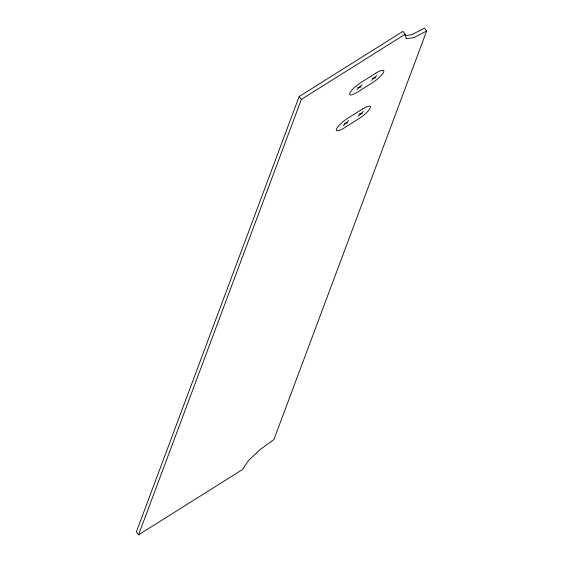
<?xml version="1.0" encoding="UTF-8"?>
<svg xmlns="http://www.w3.org/2000/svg" width="563" height="563" viewBox="0 0 563 563"><rect width="100%" height="100%" fill="white"/><g stroke="black" fill="none" stroke-linecap="round" stroke-linejoin="round"><path stroke-width="0.84" d="M426.655 31.007L414.065 37.538L406.197 38.713L405.156 34.216L402.953 31.359L299.143 96.562L136.345 531.993L138.547 534.85L242.357 469.648L248.424 460.689L259.972 449.668L273.914 439.534L426.655 31.007L424.453 28.15L411.863 34.681L404.783 35.736M138.547 534.85L301.346 99.419L405.156 34.216M356.773 89.735L362.03 84.717M371.51 80.481L376.767 75.463M343.36 125.605L348.617 120.588M358.096 116.351L363.36 111.333M372.347 78.236L375.929 77.701M357.611 87.49L361.193 86.955M358.934 114.106L362.516 113.571M344.197 123.367L347.779 122.833M299.143 96.562L301.346 99.419M375.957 73.113L361.221 82.367A12.09 2.942 -37.6 0 0 349.82 93.24A12.09 2.942 -37.6 0 0 357.582 92.086L372.326 82.824A12.09 2.942 -37.6 0 0 383.72 71.951A12.09 2.942 -37.6 0 0 375.957 73.113M362.544 108.983L347.807 118.237A12.09 2.942 -37.6 0 0 336.414 129.117A12.09 2.942 -37.6 0 0 344.176 127.956L358.912 118.702A12.09 2.942 -37.6 0 0 370.306 107.822A12.09 2.942 -37.6 0 0 362.544 108.983"/></g></svg>
